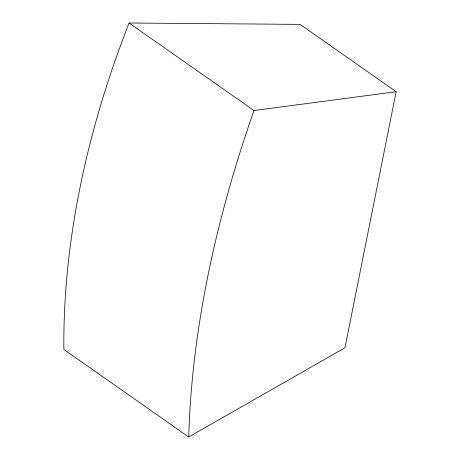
<?xml version="1.0" encoding="UTF-8"?>
<svg xmlns="http://www.w3.org/2000/svg" width="460" height="460" viewBox="0 0 460 460"><rect width="100%" height="100%" fill="white"/><g stroke="black" fill="none" stroke-linecap="round" stroke-linejoin="round"><path stroke-width="0.69" d="M396.146 91.712L344.988 347.754L188.755 437L63.854 349.462A852.248 569.054 -50.5 0 1 129.082 23L300.07 24.374L396.146 91.712L253.989 110.538L129.082 23M188.755 437A852.248 459.868 -59 0 1 253.989 110.538"/></g></svg>
